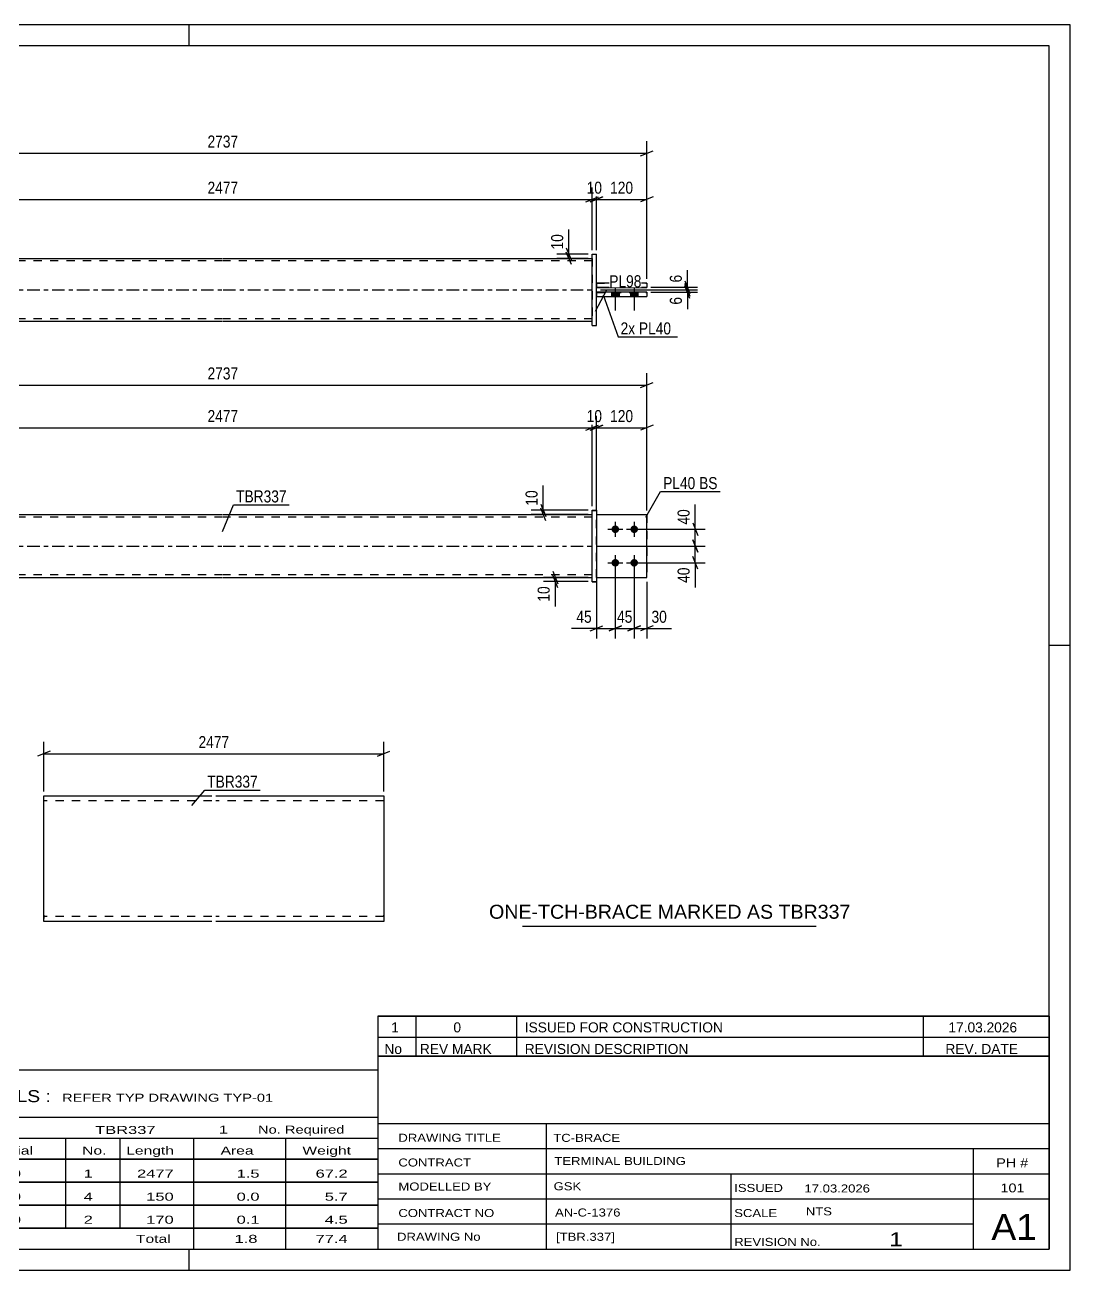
# Model space of a CAD drawing. Header units: millimetres. Extents: x 0 to 420, y 0 to 297.
# Drawn here: x 170.9 to 420, y 0 to 297 of the extents above; entities that cross this region are included whole.
import ezdxf

# ---------------------------------------------------------------- set-up
doc = ezdxf.new("R2010")
doc.units = ezdxf.units.MM
doc.linetypes.add('DXK_LINE_DOT2', pattern=[3.9198, 1.9599, -1.9599])
doc.linetypes.add('DXK_LINE_DOT3', pattern=[5.9187, 2.979, -0.9799, 0.9799, -0.9799])
doc.styles.add('Arial', font='ARIAL.TTF', dxfattribs={"height": 0.2})
doc.styles.add('Arial Narrow', font='ARIALN.TTF', dxfattribs={"height": 0.2})

# ---------------------------------------------------------------- blocks, each defined once
blk = doc.blocks.new('Unknown-581591056-1127')
at = {"color": 5, "linetype": 'Continuous'}
for p, q in [((420, 297), (0, 297)), ((210, 292), (210, 297)), ((420, 0), (420, 297)), ((415, 292), (5, 292)), ((415, 5), (415, 292)), ((420, 149), (415, 149)), ((5, 5), (415, 5)), ((210, 0), (210, 5)), ((0, 0), (420, 0))]:
    blk.add_line(p, q, dxfattribs=at)
blk = doc.blocks.new('Part-581591056-1367 - 1364')
at = {"color": 2, "linetype": 'Continuous'}
for p, q in [((306.09, 181.22), (307.09, 181.22)), ((306.09, 164.22), (306.09, 181.22)), ((307.09, 181.22), (307.09, 164.18)), ((306.09, 164.22), (306.09, 164.18)), ((306.09, 164.18), (306.09, 164.22)), ((306.09, 164.22), (307.09, 164.22)), ((306.09, 164.18), (307.09, 164.18))]:
    blk.add_line(p, q, dxfattribs=at)
at = {"color": 7, "linetype": 'DXK_LINE_DOT2'}
blk.add_line((306.09, 181.18), (307.09, 181.18), dxfattribs=at)
blk = doc.blocks.new('Bolt-581591056-1379 - 1364')
at = {"linetype": 'Continuous'}
for points in [[(311.59, 177.6), (311.78, 177.58), (311.96, 177.52), (312.12, 177.43), (312.26, 177.3), (312.37, 177.15), (312.45, 176.98), (312.49, 176.8), (312.49, 176.61), (312.45, 176.42), (312.37, 176.25), (312.26, 176.1), (312.12, 175.97), (311.96, 175.88), (311.78, 175.82), (311.59, 175.8), (311.4, 175.82), (311.22, 175.88), (311.06, 175.97), (310.92, 176.1), (310.81, 176.25), (310.73, 176.42), (310.7, 176.61), (310.7, 176.8), (310.73, 176.98), (310.81, 177.15), (310.92, 177.3), (311.06, 177.43), (311.22, 177.52), (311.4, 177.58)], [(316.09, 177.6), (316.28, 177.58), (316.46, 177.52), (316.62, 177.43), (316.76, 177.3), (316.87, 177.15), (316.95, 176.98), (316.99, 176.8), (316.99, 176.61), (316.95, 176.42), (316.87, 176.25), (316.76, 176.1), (316.62, 175.97), (316.46, 175.88), (316.28, 175.82), (316.09, 175.8), (315.9, 175.82), (315.72, 175.88), (315.56, 175.97), (315.42, 176.1), (315.31, 176.25), (315.23, 176.42), (315.2, 176.61), (315.2, 176.8), (315.23, 176.98), (315.31, 177.15), (315.42, 177.3), (315.56, 177.43), (315.72, 177.52), (315.9, 177.58)], [(311.59, 169.6), (311.78, 169.58), (311.96, 169.52), (312.12, 169.43), (312.26, 169.3), (312.37, 169.15), (312.45, 168.98), (312.49, 168.8), (312.49, 168.61), (312.45, 168.42), (312.37, 168.25), (312.26, 168.1), (312.12, 167.97), (311.96, 167.88), (311.78, 167.82), (311.59, 167.8), (311.4, 167.82), (311.22, 167.88), (311.06, 167.97), (310.92, 168.1), (310.81, 168.25), (310.73, 168.42), (310.7, 168.61), (310.7, 168.8), (310.73, 168.98), (310.81, 169.15), (310.92, 169.3), (311.06, 169.43), (311.22, 169.52), (311.4, 169.58)], [(316.09, 169.6), (316.28, 169.58), (316.46, 169.52), (316.62, 169.43), (316.76, 169.3), (316.87, 169.15), (316.95, 168.98), (316.99, 168.8), (316.99, 168.61), (316.95, 168.42), (316.87, 168.25), (316.76, 168.1), (316.62, 167.97), (316.46, 167.88), (316.28, 167.82), (316.09, 167.8), (315.9, 167.82), (315.72, 167.88), (315.56, 167.97), (315.42, 168.1), (315.31, 168.25), (315.23, 168.42), (315.2, 168.61), (315.2, 168.8), (315.23, 168.98), (315.31, 169.15), (315.42, 169.3), (315.56, 169.43), (315.72, 169.52), (315.9, 169.58)]]:
    blk.add_hatch(color=1, dxfattribs=at).paths.add_polyline_path(points)
at = {"color": 1, "linetype": 'Continuous'}
for p, q in [((311.59, 178.5), (311.59, 174.9)), ((316.09, 178.5), (316.09, 174.9)), ((309.79, 176.7), (313.39, 176.7)), ((314.29, 176.7), (317.89, 176.7)), ((311.59, 170.5), (311.59, 166.9)), ((316.09, 170.5), (316.09, 166.9)), ((309.79, 168.7), (313.39, 168.7)), ((314.29, 168.7), (317.89, 168.7))]:
    blk.add_line(p, q, dxfattribs=at)
blk = doc.blocks.new('Part-581591056-1440 - 1364')
at = {"linetype": 'Continuous'}
blk.add_hatch(color=2, dxfattribs=at).paths.add_polyline_path([(159.99, 180.2), (159.19, 181.6), (160.79, 181.6)])
at = {"color": 2, "linetype": 'Continuous'}
for p, q in [((159.99, 180.2), (159.19, 181.6)), ((159.19, 181.6), (160.79, 181.6)), ((160.79, 181.6), (159.99, 180.2)), ((129.99, 180.2), (217.99, 180.2)), ((218.09, 180.2), (306.09, 180.2)), ((129.99, 165.2), (217.99, 165.2)), ((218.09, 165.2), (306.09, 165.2))]:
    blk.add_line(p, q, dxfattribs=at)
at = {"color": 7, "linetype": 'DXK_LINE_DOT2'}
for p, q in [((129.99, 165.2), (129.99, 180.2)), ((217.99, 179.6), (129.99, 179.6)), ((306.09, 179.6), (218.09, 179.6)), ((306.09, 165.2), (306.09, 180.2)), ((217.99, 165.8), (129.99, 165.8)), ((306.09, 165.8), (218.09, 165.8))]:
    blk.add_line(p, q, dxfattribs=at)
at = {"color": 7, "linetype": 'DXK_LINE_DOT3'}
for p, q in [((129.99, 172.7), (217.99, 172.7)), ((218.09, 172.7), (306.09, 172.7))]:
    blk.add_line(p, q, dxfattribs=at)
at = {"color": 2, "linetype": 'Continuous'}
blk.add_circle((159.99, 181.1), 1, dxfattribs=at)
blk = doc.blocks.new('Part-581591056-1445 - 1364')
at = {"color": 2, "linetype": 'Continuous'}
for p, q in [((307.09, 180.2), (319.09, 180.2)), ((319.09, 165.2), (319.09, 180.2)), ((307.09, 165.2), (319.09, 165.2)), ((307.09, 165.2), (319.09, 165.2))]:
    blk.add_line(p, q, dxfattribs=at)
at = {"color": 7, "linetype": 'DXK_LINE_DOT2'}
for p, q in [((307.09, 180.2), (319.09, 180.2)), ((307.09, 165.2), (307.09, 180.2)), ((319.09, 180.2), (319.09, 180.2)), ((307.09, 165.2), (307.09, 165.2))]:
    blk.add_line(p, q, dxfattribs=at)
blk = doc.blocks.new('Part-581591056-1450 - 1364')
at = {"color": 7, "linetype": 'DXK_LINE_DOT2'}
for p, q in [((307.09, 180.2), (319.09, 180.2)), ((307.09, 165.2), (307.09, 180.2)), ((307.09, 180.2), (319.09, 180.2)), ((319.09, 180.2), (319.09, 180.2)), ((319.09, 180.2), (319.09, 165.2)), ((307.09, 165.2), (307.09, 165.2))]:
    blk.add_line(p, q, dxfattribs=at)
at = {"color": 2, "linetype": 'Continuous'}
for p in [(307.09, 165.2), (307.09, 165.2), (319.09, 165.2), (319.09, 165.2), (319.09, 165.2)]:
    blk.add_line(p, (319.09, 165.2), dxfattribs=at)
blk = doc.blocks.new('Part-581591056-1778 - 1767')
at = {"color": 2, "linetype": 'Continuous'}
for p, q in [((319.09, 233.23), (307.09, 233.23)), ((307.09, 232.23), (319.09, 232.23)), ((307.09, 232.2), (319.09, 232.2)), ((319.09, 233.23), (319.09, 232.2))]:
    blk.add_line(p, q, dxfattribs=at)
at = {"color": 7, "linetype": 'DXK_LINE_DOT2'}
for p, q in [((307.09, 233.23), (307.09, 232.2)), ((307.09, 233.2), (319.09, 233.2))]:
    blk.add_line(p, q, dxfattribs=at)
blk = doc.blocks.new('Part-581591056-1773 - 1767')
at = {"linetype": 'Continuous'}
blk.add_hatch(color=2, dxfattribs=at).paths.add_polyline_path([(159.99, 233.82), (159.19, 235.22), (160.79, 235.22)])
at = {"color": 2, "linetype": 'Continuous'}
for p, q in [((129.99, 241.32), (217.99, 241.32)), ((218.09, 241.32), (306.09, 241.32)), ((159.99, 233.82), (159.19, 235.22)), ((159.19, 235.22), (160.79, 235.22)), ((160.79, 235.22), (159.99, 233.82)), ((129.99, 226.32), (217.99, 226.32)), ((218.09, 226.32), (306.09, 226.32))]:
    blk.add_line(p, q, dxfattribs=at)
at = {"color": 7, "linetype": 'DXK_LINE_DOT2'}
for p, q in [((129.99, 226.32), (129.99, 241.32)), ((217.99, 240.72), (129.99, 240.72)), ((306.09, 240.72), (218.09, 240.72)), ((306.09, 241.32), (306.09, 226.32)), ((217.99, 226.92), (129.99, 226.92)), ((306.09, 226.92), (218.09, 226.92))]:
    blk.add_line(p, q, dxfattribs=at)
at = {"color": 7, "linetype": 'DXK_LINE_DOT3'}
for p, q in [((129.99, 233.82), (217.99, 233.82)), ((218.09, 233.82), (306.09, 233.82))]:
    blk.add_line(p, q, dxfattribs=at)
at = {"color": 2, "linetype": 'Continuous'}
blk.add_circle((159.99, 234.72), 1, dxfattribs=at)
blk = doc.blocks.new('Part-581591056-1783 - 1767')
at = {"color": 2, "linetype": 'Continuous'}
for p, q in [((319.09, 235.43), (307.09, 235.43)), ((319.09, 235.43), (319.09, 234.4)), ((307.09, 234.43), (319.09, 234.43)), ((307.09, 234.4), (319.09, 234.4))]:
    blk.add_line(p, q, dxfattribs=at)
at = {"color": 7, "linetype": 'DXK_LINE_DOT2'}
for p, q in [((307.09, 235.43), (307.09, 234.4)), ((307.09, 235.4), (319.09, 235.4))]:
    blk.add_line(p, q, dxfattribs=at)
blk = doc.blocks.new('Part-581591056-1788 - 1767')
at = {"color": 2, "linetype": 'Continuous'}
for p, q in [((306.09, 225.34), (306.09, 242.34)), ((306.09, 242.34), (307.09, 242.34)), ((307.09, 225.34), (307.09, 242.34)), ((306.09, 225.34), (307.09, 225.34)), ((306.09, 225.34), (306.09, 225.3)), ((306.09, 225.3), (306.09, 225.34)), ((306.09, 225.3), (307.09, 225.3)), ((307.09, 225.3), (307.09, 225.34)), ((307.09, 225.34), (307.09, 225.3))]:
    blk.add_line(p, q, dxfattribs=at)
at = {"color": 7, "linetype": 'DXK_LINE_DOT2'}
for q in [(306.09, 242.34), (307.09, 242.3)]:
    blk.add_line((306.09, 242.3), q, dxfattribs=at)
blk = doc.blocks.new('Bolt-581591056-1800 - 1767')
at = {"linetype": 'Continuous'}
for points in [[(312.49, 235.43), (310.69, 235.43), (310.69, 234.43), (312.49, 234.43)], [(312.49, 235.41), (310.69, 235.41), (310.69, 234.41), (312.49, 234.41)], [(316.99, 235.43), (315.19, 235.43), (315.19, 234.43), (316.99, 234.43)], [(316.99, 235.41), (315.19, 235.41), (315.19, 234.41), (316.99, 234.41)], [(312.49, 233.23), (310.69, 233.23), (310.69, 232.23), (312.49, 232.23)], [(312.49, 233.21), (310.69, 233.21), (310.69, 232.21), (312.49, 232.21)], [(316.99, 233.23), (315.19, 233.23), (315.19, 232.23), (316.99, 232.23)], [(316.99, 233.21), (315.19, 233.21), (315.19, 232.21), (316.99, 232.21)]]:
    blk.add_hatch(color=1, dxfattribs=at).paths.add_polyline_path(points)
at = {"color": 1, "linetype": 'Continuous'}
for p, q in [((310.69, 235.43), (310.69, 234.43)), ((310.69, 235.41), (310.69, 234.41)), ((311.59, 236.43), (311.59, 228.93)), ((311.59, 236.41), (311.59, 228.91)), ((312.49, 235.43), (312.49, 234.43)), ((312.49, 235.41), (312.49, 234.41)), ((315.19, 235.43), (315.19, 234.43)), ((315.19, 235.41), (315.19, 234.41)), ((316.09, 236.43), (316.09, 228.93)), ((316.09, 236.41), (316.09, 228.91)), ((316.99, 235.43), (316.99, 234.43)), ((316.99, 235.41), (316.99, 234.41)), ((310.69, 233.23), (310.69, 232.23)), ((310.69, 233.21), (310.69, 232.21)), ((312.49, 233.23), (312.49, 232.23)), ((312.49, 233.21), (312.49, 232.21)), ((315.19, 233.23), (315.19, 232.23)), ((315.19, 233.21), (315.19, 232.21)), ((316.99, 233.23), (316.99, 232.23)), ((316.99, 233.21), (316.99, 232.21))]:
    blk.add_line(p, q, dxfattribs=at)
blk = doc.blocks.new('Part-581591056-2256 - 2248')
at = {"color": 2, "linetype": 'Continuous'}
for p, q in [((175.38, 110.75), (175.38, 113.15)), ((175.38, 113.15), (215.38, 113.15)), ((216.38, 113.15), (256.38, 113.15)), ((256.38, 113.15), (256.38, 112.96)), ((256.38, 112.96), (256.38, 110.75)), ((175.38, 84.63), (175.38, 110.75)), ((256.38, 110.75), (256.38, 83.15)), ((175.38, 83.33), (175.38, 84.63)), ((175.38, 83.15), (175.38, 83.33)), ((215.38, 83.15), (175.38, 83.15)), ((256.38, 83.15), (216.38, 83.15))]:
    blk.add_line(p, q, dxfattribs=at)
at = {"color": 7, "linetype": 'DXK_LINE_DOT2'}
for p, q in [((215.38, 111.95), (175.38, 111.95)), ((256.38, 111.95), (216.38, 111.95)), ((256.38, 112.44), (256.38, 110.75)), ((175.38, 84.63), (175.38, 83.85)), ((175.38, 84.35), (175.38, 84.44)), ((215.38, 84.35), (175.38, 84.35)), ((256.38, 84.35), (216.38, 84.35)), ((256.38, 84.44), (256.38, 84.63)), ((256.38, 84.35), (256.38, 84.44)), ((256.38, 84.35), (256.38, 84.44)), ((175.38, 83.15), (175.38, 83.15))]:
    blk.add_line(p, q, dxfattribs=at)
blk = doc.blocks.new('StraightDimension-581591056-1665 - 1364')
at = {"color": 7, "linetype": 'Continuous'}
for p, q in [((311.59, 167.7), (311.59, 150.65)), ((316.09, 167.7), (316.09, 150.65)), ((310.09, 152.45), (313.09, 153.65)), ((311.59, 153.05), (316.09, 153.05)), ((317.59, 153.65), (314.59, 152.45))]:
    blk.add_line(p, q, dxfattribs=at)
at = {"color": 0}
blk.add_wipeout([(316.27, 153.8), (316.27, 158), (311.41, 158), (311.41, 153.8)], dxfattribs=at)
at = {"color": 3, "style": 'Arial Narrow'}
blk.add_text('45', height=2.863, dxfattribs=at).set_placement((312.01, 154.4))
blk = doc.blocks.new('StraightDimension-581591056-1703 - 1364')
at = {"color": 7, "linetype": 'Continuous'}
for p, q in [((317.09, 176.7), (333.05, 176.7)), ((330.05, 178.2), (331.25, 175.2)), ((330.65, 172.7), (330.65, 176.7)), ((307.09, 172.7), (333.05, 172.7)), ((331.25, 171.2), (330.05, 174.2))]:
    blk.add_line(p, q, dxfattribs=at)
at = {"color": 0}
blk.add_wipeout([(329.9, 182.08), (325.7, 182.08), (325.7, 177.22), (329.9, 177.22)], dxfattribs=at)
at = {"color": 7, "linetype": 'Continuous'}
blk.add_line((330.65, 176.7), (330.65, 182.6), dxfattribs=at)
blk.add_line((330.65, 176.7), (330.65, 182.6), dxfattribs=at)
at = {"color": 3, "style": 'Arial Narrow'}
blk.add_text('40', height=2.863, rotation=90.0002, dxfattribs=at).set_placement((329.3, 177.82))
blk = doc.blocks.new('StraightDimension-581591056-1649 - 1364')
at = {"color": 7, "linetype": 'Continuous'}
for p, q in [((311.59, 167.7), (311.59, 150.65)), ((307.09, 164.2), (307.09, 150.65)), ((305.59, 152.45), (308.59, 153.65)), ((307.09, 153.05), (311.59, 153.05)), ((313.09, 153.65), (310.09, 152.45))]:
    blk.add_line(p, q, dxfattribs=at)
at = {"color": 0}
blk.add_wipeout([(306.57, 153.8), (306.57, 158), (301.71, 158), (301.71, 153.8)], dxfattribs=at)
at = {"color": 7, "linetype": 'Continuous'}
blk.add_line((307.09, 153.05), (301.18, 153.05), dxfattribs=at)
blk.add_line((307.09, 153.05), (301.18, 153.05), dxfattribs=at)
at = {"color": 3, "style": 'Arial Narrow'}
blk.add_text('45', height=2.863, dxfattribs=at).set_placement((302.31, 154.4))
blk = doc.blocks.new('StraightDimension-581591056-1730 - 1364')
at = {"color": 7, "linetype": 'Continuous'}
for p, q in [((305.09, 181.22), (291.56, 181.22)), ((293.81, 182.72), (295.01, 179.72)), ((295.01, 178.7), (293.81, 181.7)), ((294.41, 180.2), (294.41, 181.22)), ((305.09, 180.2), (291.56, 180.2))]:
    blk.add_line(p, q, dxfattribs=at)
at = {"color": 0}
blk.add_wipeout([(293.66, 186.6), (289.46, 186.6), (289.46, 181.74), (293.66, 181.74)], dxfattribs=at)
at = {"color": 7, "linetype": 'Continuous'}
blk.add_line((294.41, 181.22), (294.41, 187.12), dxfattribs=at)
blk.add_line((294.41, 181.22), (294.41, 187.12), dxfattribs=at)
at = {"color": 3, "style": 'Arial Narrow'}
blk.add_text('10', height=2.863, rotation=90.0002, dxfattribs=at).set_placement((293.06, 182.34))
blk = doc.blocks.new('StraightDimension-581591056-1496 - 1364')
at = {"color": 7, "linetype": 'Continuous'}
for p, q in [((129.99, 182.22), (129.99, 203.77)), ((306.09, 182.22), (306.09, 203.77)), ((131.49, 201.52), (128.49, 200.32)), ((129.99, 200.92), (306.09, 200.92)), ((304.59, 200.32), (307.59, 201.52))]:
    blk.add_line(p, q, dxfattribs=at)
at = {"color": 0}
blk.add_wipeout([(222.3, 201.67), (222.3, 205.87), (213.78, 205.87), (213.78, 201.67)], dxfattribs=at)
at = {"color": 3, "style": 'Arial Narrow'}
blk.add_text('2477', height=2.863, dxfattribs=at).set_placement((214.38, 202.27))
blk = doc.blocks.new('StraightDimension-581591056-1505 - 1364')
at = {"color": 7, "linetype": 'Continuous'}
for p, q in [((306.09, 182.22), (306.09, 203.77)), ((307.09, 181.2), (307.09, 203.77)), ((304.59, 200.32), (307.59, 201.52)), ((308.59, 201.52), (305.59, 200.32)), ((306.09, 200.92), (307.09, 200.92))]:
    blk.add_line(p, q, dxfattribs=at)
at = {"color": 0}
blk.add_wipeout([(309.02, 201.67), (309.02, 205.87), (304.16, 205.87), (304.16, 201.67)], dxfattribs=at)
at = {"color": 3, "style": 'Arial Narrow'}
blk.add_text('10', height=2.863, dxfattribs=at).set_placement((304.76, 202.27))
blk = doc.blocks.new('StraightDimension-581591056-1523 - 1364')
at = {"color": 7, "linetype": 'Continuous'}
for p, q in [((307.09, 181.2), (307.09, 203.77)), ((319.09, 181.2), (319.09, 203.77)), ((305.59, 200.32), (308.59, 201.52)), ((307.09, 200.92), (319.09, 200.92)), ((320.59, 201.52), (317.59, 200.32))]:
    blk.add_line(p, q, dxfattribs=at)
at = {"color": 0}
blk.add_wipeout([(316.43, 201.67), (316.43, 205.87), (309.75, 205.87), (309.75, 201.67)], dxfattribs=at)
at = {"color": 3, "style": 'Arial Narrow'}
blk.add_text('120', height=2.863, dxfattribs=at).set_placement((310.35, 202.27))
blk = doc.blocks.new('StraightDimension-581591056-1546 - 1364')
at = {"color": 7, "linetype": 'Continuous'}
for p, q in [((116.99, 181.2), (116.99, 213.94)), ((319.09, 181.2), (319.09, 213.94)), ((118.49, 211.69), (115.49, 210.49)), ((116.99, 211.09), (319.09, 211.09)), ((317.59, 210.49), (320.59, 211.69))]:
    blk.add_line(p, q, dxfattribs=at)
at = {"color": 0}
blk.add_wipeout([(222.3, 211.84), (222.3, 216.04), (213.78, 216.04), (213.78, 211.84)], dxfattribs=at)
at = {"color": 3, "style": 'Arial Narrow'}
blk.add_text('2737', height=2.863, dxfattribs=at).set_placement((214.38, 212.44))
blk = doc.blocks.new('StraightDimension-581591056-1640 - 1364')
at = {"color": 7, "linetype": 'Continuous'}
for p, q in [((296.69, 166.7), (297.89, 163.7)), ((305.09, 165.2), (294.44, 165.2)), ((305.09, 164.22), (294.44, 164.22)), ((297.89, 162.72), (296.69, 165.72)), ((297.29, 164.22), (297.29, 165.2))]:
    blk.add_line(p, q, dxfattribs=at)
at = {"color": 0}
blk.add_wipeout([(296.54, 163.69), (292.34, 163.69), (292.34, 158.84), (296.54, 158.84)], dxfattribs=at)
at = {"color": 7, "linetype": 'Continuous'}
blk.add_line((297.29, 164.22), (297.29, 158.31), dxfattribs=at)
blk.add_line((297.29, 164.22), (297.29, 158.31), dxfattribs=at)
at = {"color": 3, "style": 'Arial Narrow'}
blk.add_text('10', height=2.863, rotation=90.0002, dxfattribs=at).set_placement((295.94, 159.44))
blk = doc.blocks.new('StraightDimension-581591056-1675 - 1364')
at = {"color": 7, "linetype": 'Continuous'}
for p, q in [((316.09, 167.7), (316.09, 150.65)), ((319.09, 164.2), (319.09, 150.65)), ((314.59, 152.45), (317.59, 153.65)), ((316.09, 153.05), (319.09, 153.05)), ((320.59, 153.65), (317.59, 152.45))]:
    blk.add_line(p, q, dxfattribs=at)
at = {"color": 0}
blk.add_wipeout([(324.47, 153.8), (324.47, 158), (319.62, 158), (319.62, 153.8)], dxfattribs=at)
at = {"color": 7, "linetype": 'Continuous'}
blk.add_line((319.09, 153.05), (325, 153.05), dxfattribs=at)
blk.add_line((319.09, 153.05), (325, 153.05), dxfattribs=at)
at = {"color": 3, "style": 'Arial Narrow'}
blk.add_text('30', height=2.863, dxfattribs=at).set_placement((320.22, 154.4))
blk = doc.blocks.new('StraightDimension-581591056-1716 - 1364')
at = {"color": 7, "linetype": 'Continuous'}
for p, q in [((307.09, 172.7), (333.05, 172.7)), ((330.05, 174.2), (331.25, 171.2)), ((330.65, 168.7), (330.65, 172.7)), ((331.25, 167.2), (330.05, 170.2)), ((317.09, 168.7), (333.05, 168.7))]:
    blk.add_line(p, q, dxfattribs=at)
at = {"color": 0}
blk.add_wipeout([(329.9, 168.17), (325.7, 168.17), (325.7, 163.32), (329.9, 163.32)], dxfattribs=at)
at = {"color": 7, "linetype": 'Continuous'}
blk.add_line((330.65, 168.7), (330.65, 162.79), dxfattribs=at)
blk.add_line((330.65, 168.7), (330.65, 162.79), dxfattribs=at)
at = {"color": 3, "style": 'Arial Narrow'}
blk.add_text('40', height=2.863, rotation=90.0002, dxfattribs=at).set_placement((329.3, 163.92))
blk = doc.blocks.new('StraightDimension-581591056-1890 - 1767')
at = {"color": 7, "linetype": 'Continuous'}
for p, q in [((305.59, 254.79), (308.59, 255.99)), ((307.09, 243.3), (307.09, 258.24)), ((320.59, 255.99), (317.59, 254.79)), ((319.09, 236.43), (319.09, 258.24)), ((307.09, 255.39), (319.09, 255.39))]:
    blk.add_line(p, q, dxfattribs=at)
at = {"color": 0}
blk.add_wipeout([(316.43, 256.14), (316.43, 260.34), (309.75, 260.34), (309.75, 256.14)], dxfattribs=at)
at = {"color": 3, "style": 'Arial Narrow'}
blk.add_text('120', height=2.863, dxfattribs=at).set_placement((310.35, 256.74))
blk = doc.blocks.new('StraightDimension-581591056-1900 - 1767')
at = {"color": 7, "linetype": 'Continuous'}
for p, q in [((304.59, 254.79), (307.59, 255.99)), ((308.59, 255.99), (305.59, 254.79)), ((306.09, 243.3), (306.09, 258.24)), ((307.09, 243.3), (307.09, 258.24)), ((306.09, 255.39), (307.09, 255.39))]:
    blk.add_line(p, q, dxfattribs=at)
at = {"color": 0}
blk.add_wipeout([(309.02, 256.14), (309.02, 260.34), (304.16, 260.34), (304.16, 256.14)], dxfattribs=at)
at = {"color": 3, "style": 'Arial Narrow'}
blk.add_text('10', height=2.863, dxfattribs=at).set_placement((304.76, 256.74))
blk = doc.blocks.new('StraightDimension-581591056-1805 - 1767')
at = {"color": 7, "linetype": 'Continuous'}
for p, q in [((299.91, 243.8), (301.11, 240.8)), ((305.09, 242.3), (297.66, 242.3)), ((305.09, 241.32), (297.66, 241.32)), ((301.11, 239.82), (299.91, 242.82)), ((300.51, 241.32), (300.51, 242.3))]:
    blk.add_line(p, q, dxfattribs=at)
at = {"color": 0}
blk.add_wipeout([(299.76, 247.68), (295.56, 247.68), (295.56, 242.83), (299.76, 242.83)], dxfattribs=at)
at = {"color": 7, "linetype": 'Continuous'}
blk.add_line((300.51, 242.3), (300.51, 248.21), dxfattribs=at)
blk.add_line((300.51, 242.3), (300.51, 248.21), dxfattribs=at)
at = {"color": 3, "style": 'Arial Narrow'}
blk.add_text('10', height=2.863, rotation=90.0002, dxfattribs=at).set_placement((299.16, 243.43))
blk = doc.blocks.new('StraightDimension-581591056-1816 - 1767')
at = {"color": 7, "linetype": 'Continuous'}
for p, q in [((328.19, 235.93), (329.39, 232.93)), ((329.39, 232.32), (328.19, 235.32)), ((308.09, 233.82), (331.19, 233.82)), ((320.09, 234.43), (331.19, 234.43)), ((328.79, 233.82), (328.79, 234.43))]:
    blk.add_line(p, q, dxfattribs=at)
at = {"color": 0}
blk.add_wipeout([(328.04, 237.99), (323.84, 237.99), (323.84, 234.96), (328.04, 234.96)], dxfattribs=at)
at = {"color": 7, "linetype": 'Continuous'}
blk.add_line((328.79, 234.43), (328.79, 238.51), dxfattribs=at)
blk.add_line((328.79, 234.43), (328.79, 238.51), dxfattribs=at)
at = {"color": 3, "style": 'Arial Narrow'}
blk.add_text('6', height=2.86, rotation=90.0002, dxfattribs=at).set_placement((327.44, 235.56))
blk = doc.blocks.new('StraightDimension-581591056-1825 - 1767')
at = {"color": 7, "linetype": 'Continuous'}
for p, q in [((328.19, 235.32), (329.39, 232.32)), ((329.39, 231.73), (328.19, 234.73)), ((308.09, 233.82), (331.19, 233.82)), ((320.09, 233.23), (331.19, 233.23)), ((328.79, 233.23), (328.79, 233.82))]:
    blk.add_line(p, q, dxfattribs=at)
at = {"color": 0}
blk.add_wipeout([(328.04, 232.71), (323.84, 232.71), (323.84, 229.68), (328.04, 229.68)], dxfattribs=at)
at = {"color": 7, "linetype": 'Continuous'}
blk.add_line((328.79, 233.23), (328.79, 229.16), dxfattribs=at)
blk.add_line((328.79, 233.23), (328.79, 229.16), dxfattribs=at)
at = {"color": 3, "style": 'Arial Narrow'}
blk.add_text('6', height=2.86, rotation=90.0002, dxfattribs=at).set_placement((327.44, 230.28))
blk = doc.blocks.new('StraightDimension-581591056-1910 - 1767')
at = {"color": 7, "linetype": 'Continuous'}
for p, q in [((131.49, 255.99), (128.49, 254.79)), ((129.99, 243.34), (129.99, 258.24)), ((304.59, 254.79), (307.59, 255.99)), ((306.09, 243.3), (306.09, 258.24)), ((129.99, 255.39), (306.09, 255.39))]:
    blk.add_line(p, q, dxfattribs=at)
at = {"color": 0}
blk.add_wipeout([(222.3, 256.14), (222.3, 260.34), (213.78, 260.34), (213.78, 256.14)], dxfattribs=at)
at = {"color": 3, "style": 'Arial Narrow'}
blk.add_text('2477', height=2.863, dxfattribs=at).set_placement((214.38, 256.74))
blk = doc.blocks.new('StraightDimension-581591056-1941 - 1767')
at = {"color": 7, "linetype": 'Continuous'}
for p, q in [((116.99, 236.4), (116.99, 269.25)), ((319.09, 236.43), (319.09, 269.25)), ((118.49, 267), (115.49, 265.8)), ((116.99, 266.4), (319.09, 266.4)), ((317.59, 265.8), (320.59, 267))]:
    blk.add_line(p, q, dxfattribs=at)
at = {"color": 0}
blk.add_wipeout([(222.3, 267.15), (222.3, 271.35), (213.78, 271.35), (213.78, 267.15)], dxfattribs=at)
at = {"color": 3, "style": 'Arial Narrow'}
blk.add_text('2737', height=2.863, dxfattribs=at).set_placement((214.38, 267.75))
blk = doc.blocks.new('StraightDimension-581591056-2261 - 2248')
at = {"color": 7, "linetype": 'Continuous'}
for p, q in [((175.38, 114.15), (175.38, 126)), ((256.38, 114.15), (256.38, 126)), ((176.88, 123.75), (173.88, 122.55)), ((175.38, 123.15), (256.38, 123.15)), ((254.88, 122.55), (257.88, 123.75))]:
    blk.add_line(p, q, dxfattribs=at)
at = {"color": 0}
blk.add_wipeout([(220.14, 123.9), (220.14, 128.1), (211.63, 128.1), (211.63, 123.9)], dxfattribs=at)
at = {"color": 3, "style": 'Arial Narrow'}
blk.add_text('2477', height=2.863, dxfattribs=at).set_placement((212.23, 124.5))
blk = doc.blocks.new('Unknown-581591056-3242')
at = {"color": 7, "linetype": 'Continuous'}
for p, q in [((255, 51.05), (255, 5)), ((255, 51.05), (415, 51.05)), ((415, 51), (415, 5)), ((255, 35), (415, 35)), ((295.14, 35), (295.14, 5)), ((255, 29), (415, 29)), ((397, 5.05), (397, 29.05)), ((255, 23), (415, 23)), ((339.14, 23), (339.14, 5)), ((255, 17), (415, 17)), ((255, 11), (397, 11)), ((255, 5), (415, 5))]:
    blk.add_line(p, q, dxfattribs=at)
at = {"color": 7, "style": 'Arial Narrow'}
for s, height, width, p in [('DRAWING TITLE', 1.9089, 1.425378, (259.88, 30.61)), ('TC-BRACE', 1.909, 1.425378, (296.81, 30.59)), ('TERMINAL BUILDING', 1.9089, 1.425378, (297.06, 25.07)), ('CONTRACT', 1.909, 1.425378, (259.88, 24.71)), ('MODELLED BY', 1.9089, 1.425378, (259.88, 18.98)), ('GSK', 1.909, 1.425378, (296.88, 19.04)), ('ISSUED', 1.909, 1.425378, (339.94, 18.64)), ('17.03.2026', 1.909, 1.425378, (356.69, 18.52)), ('CONTRACT NO', 1.9089, 1.425378, (259.88, 12.66)), ('AN-C-1376', 1.909, 1.425378, (297.23, 12.78)), ('SCALE', 1.909, 1.425378, (339.94, 12.65)), ('A1', 6.204, 1.25, (401.24, 7.2)), ('DRAWING No', 1.909, 1.425378, (259.56, 7)), ('[TBR.337]', 1.909, 1.425378, (297.46, 6.99)), ('1', 3.34, 1.5, (376.91, 5.68)), ('REVISION No.', 1.9089, 1.425378, (339.94, 5.77))]:
    blk.add_text(s, height=height, dxfattribs=dict(at, width=width)).set_placement(p)
at = {"color": 7, "linetype": 'Continuous', "style": 'Arial Narrow'}
for s, height, width, p in [('PH #', 2.1, 1.42538, (402.4, 24.55)), ('101', 2.1, 1.42538, (403.41, 18.55)), ('NTS', 1.909, 1.425378, (357, 13.05))]:
    blk.add_text(s, height=height, dxfattribs=dict(at, width=width)).set_placement(p)
blk = doc.blocks.new('Unknown-581591056-3243')
at = {"color": 7, "linetype": 'Continuous'}
for p, q in [((255, 60.55), (415, 60.55)), ((415, 60.55), (255, 60.55)), ((255, 60.55), (255, 55.55)), ((264, 60.55), (264, 55.55)), ((288, 60.55), (288, 55.55)), ((385, 60.55), (385, 55.55)), ((415, 60.55), (415, 55.55)), ((255, 55.55), (415, 55.55)), ((255, 55.55), (255, 51.05)), ((255, 55.55), (415, 55.55)), ((264, 55.55), (264, 51.05)), ((288, 55.55), (288, 51.05)), ((385, 55.55), (385, 51.05)), ((415, 55.55), (415, 51.05)), ((415, 51.05), (255, 51.05))]:
    blk.add_line(p, q, dxfattribs=at)
at = {"color": 7, "linetype": 'Continuous', "style": 'Arial Narrow'}
for s, height, width, p in [('1', 2.39, 1.196471, (258.16, 56.7)), ('0', 2.39, 1.196471, (273, 56.7)), ('ISSUED FOR CONSTRUCTION', 2.3861, 1.196471, (290, 56.7)), ('17.03.2026', 2.386, 1.196471, (391, 56.7)), ('No', 2.386, 1.2, (256.54, 51.55)), ('REV MARK', 2.386, 1.2, (265, 51.55)), ('REVISION DESCRIPTION', 2.3861, 1.2, (290, 51.55)), ('REV. DATE', 2.386, 1.2, (390.28, 51.55))]:
    blk.add_text(s, height=height, dxfattribs=dict(at, width=width)).set_placement(p)
blk = doc.blocks.new('Unknown-581591056-3244')
at = {"color": 7, "linetype": 'Continuous'}
for p, q in [((95, 47.75), (255, 47.75)), ((95, 36.5), (95, 47.75)), ((255, 47.75), (255, 36.5)), ((95, 36.5), (255, 36.5)), ((95, 36.5), (95, 31.5)), ((255, 36.5), (255, 31.5)), ((95, 31.5), (255, 31.5)), ((95, 31.5), (95, 26.5)), ((119, 31.5), (119, 26.5)), ((154.5, 31.5), (154.5, 26.5)), ((180.5, 31.5), (180.5, 26.5)), ((193.5, 31.5), (193.5, 26.5)), ((211, 31.5), (211, 26.5)), ((233, 31.5), (233, 26.5)), ((255, 31.5), (255, 26.5)), ((95, 26.5), (255, 26.5)), ((95, 26.45), (95, 21.05)), ((95, 26.45), (255, 26.45)), ((119, 26.5), (119, 21)), ((154.5, 26.5), (154.5, 21)), ((180.5, 26.5), (180.5, 21)), ((193.5, 26.5), (193.5, 21)), ((211, 26.5), (211, 21)), ((233, 26.5), (233, 21)), ((255, 26.45), (255, 21.05)), ((95, 21.05), (255, 21.05)), ((95, 20.95), (95, 15.55)), ((95, 20.95), (255, 20.95)), ((119, 21), (119, 15.5)), ((154.5, 21), (154.5, 15.5)), ((180.5, 21), (180.5, 15.5)), ((193.5, 21), (193.5, 15.5)), ((211, 21), (211, 15.5)), ((233, 21), (233, 15.5)), ((255, 20.95), (255, 15.55)), ((95, 15.55), (255, 15.55)), ((95, 15.45), (95, 10.05)), ((95, 15.45), (255, 15.45)), ((119, 15.5), (119, 10)), ((154.5, 15.5), (154.5, 10)), ((180.5, 15.5), (180.5, 10)), ((193.5, 15.5), (193.5, 10)), ((211, 15.5), (211, 10)), ((233, 15.5), (233, 10)), ((255, 15.45), (255, 10.05)), ((95, 10.05), (255, 10.05)), ((95, 10), (255, 10)), ((95, 10), (95, 5)), ((211, 10), (211, 5)), ((233, 10), (233, 5)), ((255, 10), (255, 5)), ((95, 5), (255, 5))]:
    blk.add_line(p, q, dxfattribs=at)
at = {"color": 7, "style": 'Arial Narrow'}
for s, height, width, p in [('GENERAL NOTES & WELD DETAILS :', 2.8633, 1.4, (96.15, 40.06)), ('REFER TYP DRAWING TYP-01', 1.9089, 1.6, (179.7, 40.16)), ("MATERIAL LIST FOR ASSEMBLY MK'D", 1.9089, 1.6, (96.15, 32.56)), ('TBR337', 1.909, 1.794707, (187.59, 32.47)), ('1', 1.91, 1.794707, (217.08, 32.56)), ('No. Required', 1.9089, 1.6, (226.41, 32.56)), ('Mark', 1.909, 1.7, (96.34, 27.5)), ('Profile', 1.909, 1.7, (129.41, 27.5)), ('Material', 1.909, 1.7, (159.54, 27.56)), ('No.', 1.909, 1.7, (184.5, 27.56)), ('Length', 1.909, 1.7, (195, 27.56)), ('Area', 1.909, 1.7, (217.5, 27.56)), ('Weight', 1.909, 1.7, (237, 27.56))]:
    blk.add_text(s, height=height, dxfattribs=dict(at, width=width)).set_placement(p)
at = {"color": 7, "linetype": 'Continuous', "style": 'Arial Narrow'}
for s, height, width, p in [('TBR337', 1.909, 1.794707, (96.5, 22.06)), ('SHS150*6', 1.909, 1.794707, (121, 22.06)), ('E350', 1.909, 1.794707, (160.74, 22.06)), ('1', 1.91, 1.794707, (184.86, 22.06)), ('2477', 1.909, 1.794707, (197.58, 22.06)), ('1.5', 1.909, 1.794707, (221.32, 22.06)), ('67.2', 1.909, 1.794707, (240.14, 22.06)), ('PL40', 1.909, 1.794707, (96.5, 16.56)), ('PL10*120', 1.909, 1.794707, (121, 16.56)), ('E350', 1.909, 1.794707, (160.74, 16.56)), ('4', 1.91, 1.794707, (184.86, 16.56)), ('150', 1.909, 1.794707, (199.77, 16.56)), ('0.0', 1.909, 1.794707, (221.32, 16.56)), ('5.7', 1.909, 1.794707, (242.33, 16.56)), ('PL98', 1.909, 1.794707, (96.5, 11.06)), ('PL10*170', 1.909, 1.794707, (121, 11.06)), ('E350', 1.909, 1.794707, (160.74, 11.06)), ('2', 1.91, 1.794707, (184.86, 11.06)), ('170', 1.909, 1.794707, (199.77, 11.06)), ('0.1', 1.909, 1.794707, (221.32, 11.06)), ('4.5', 1.909, 1.794707, (242.33, 11.06)), ('Total', 1.909, 1.7, (197.33, 6.5)), ('1.8', 1.909, 1.794707, (220.83, 6.5)), ('77.4', 1.909, 1.794707, (240.14, 6.5))]:
    blk.add_text(s, height=height, dxfattribs=dict(at, width=width)).set_placement(p)
blk = doc.blocks.new('Unknown-581591056-3245')
at = {"color": 7, "linetype": 'Continuous'}
blk.add_line((289.5, 82.05), (359.5, 82.05), dxfattribs=at)
at = {"color": 7, "style": 'Arial'}
blk.add_text('ONE-TCH-BRACE MARKED AS TBR337', height=3.3428, dxfattribs=at).set_placement((281.49, 83.8))
blk = doc.blocks.new('Mark-581591056-1436 - 1364')
at = {"color": 0}
blk.add_wipeout([(233.25, 183.11), (233.25, 186.11), (221.19, 186.11), (221.19, 183.11)], dxfattribs=at)
blk.add_wipeout([(233.25, 183.11), (233.25, 186.11), (221.19, 186.11), (221.19, 183.11)], dxfattribs=at)
at = {"color": 30, "linetype": 'Continuous'}
for p, q in [((217.99, 176.17), (220.59, 182.51)), ((220.59, 182.51), (233.85, 182.51))]:
    blk.add_line(p, q, dxfattribs=at)
at = {"color": 3, "style": 'Arial Narrow'}
blk.add_text('TBR337', height=2.863, dxfattribs=at).set_placement((221.19, 183.11))
blk = doc.blocks.new('MarkSet-581591056-1752 - 1364')
at = {"color": 0}
blk.add_wipeout([(330.67, 186.28), (330.67, 189.28), (322.99, 189.28), (322.99, 186.28)], dxfattribs=at)
blk.add_wipeout([(330.67, 186.28), (330.67, 189.28), (322.99, 189.28), (322.99, 186.28)], dxfattribs=at)
at = {"color": 30, "linetype": 'Continuous'}
blk.add_line((318.89, 179.62), (322.39, 185.68), dxfattribs=at)
at = {"color": 0}
blk.add_wipeout([(335.95, 186.28), (335.95, 189.28), (331.57, 189.28), (331.57, 186.28)], dxfattribs=at)
blk.add_wipeout([(335.95, 186.28), (335.95, 189.28), (331.57, 189.28), (331.57, 186.28)], dxfattribs=at)
at = {"color": 30, "linetype": 'Continuous'}
blk.add_line((322.39, 185.68), (336.55, 185.68), dxfattribs=at)
at = {"color": 3, "style": 'Arial Narrow'}
for s, p in [('PL40', (322.99, 186.28)), ('BS', (331.57, 186.28))]:
    blk.add_text(s, height=2.863, dxfattribs=at).set_placement(p)
blk = doc.blocks.new('Mark-581591056-1784 - 1767')
at = {"color": 0}
blk.add_wipeout([(317.83, 234.42), (317.83, 237.42), (310.15, 237.42), (310.15, 234.42)], dxfattribs=at)
blk.add_wipeout([(317.83, 234.42), (317.83, 237.42), (310.15, 237.42), (310.15, 234.42)], dxfattribs=at)
at = {"color": 30, "linetype": 'Continuous'}
for p, q in [((306.86, 228.74), (309.55, 233.82)), ((309.55, 233.82), (318.43, 233.82))]:
    blk.add_line(p, q, dxfattribs=at)
at = {"color": 3, "style": 'Arial Narrow'}
blk.add_text('PL98', height=2.863, dxfattribs=at).set_placement((310.15, 234.42))
blk = doc.blocks.new('MarkSet-581591056-1973 - 1767')
at = {"color": 0}
blk.add_wipeout([(316.31, 223.18), (316.31, 226.18), (312.84, 226.18), (312.84, 223.18)], dxfattribs=at)
blk.add_wipeout([(316.31, 223.18), (316.31, 226.18), (312.84, 226.18), (312.84, 223.18)], dxfattribs=at)
at = {"color": 30, "linetype": 'Continuous'}
blk.add_line((308.71, 232.6), (312.24, 222.58), dxfattribs=at)
at = {"color": 0}
blk.add_wipeout([(324.89, 223.18), (324.89, 226.18), (317.21, 226.18), (317.21, 223.18)], dxfattribs=at)
blk.add_wipeout([(324.89, 223.18), (324.89, 226.18), (317.21, 226.18), (317.21, 223.18)], dxfattribs=at)
at = {"color": 30, "linetype": 'Continuous'}
blk.add_line((312.24, 222.58), (326.39, 222.58), dxfattribs=at)
at = {"color": 3, "style": 'Arial Narrow'}
for s, p in [('2x', (312.84, 223.18)), ('PL40', (317.21, 223.18))]:
    blk.add_text(s, height=2.863, dxfattribs=at).set_placement(p)
blk = doc.blocks.new('Mark-581591056-2252 - 2248')
at = {"color": 0}
blk.add_wipeout([(226.36, 115.08), (226.36, 118.08), (214.31, 118.08), (214.31, 115.08)], dxfattribs=at)
blk.add_wipeout([(226.36, 115.08), (226.36, 118.08), (214.31, 118.08), (214.31, 115.08)], dxfattribs=at)
at = {"color": 30, "linetype": 'Continuous'}
for p, q in [((210.63, 110.78), (213.71, 114.48)), ((213.71, 114.48), (226.96, 114.48))]:
    blk.add_line(p, q, dxfattribs=at)
at = {"color": 3, "style": 'Arial Narrow'}
blk.add_text('TBR337', height=2.863, dxfattribs=at).set_placement((214.31, 115.08))

msp = doc.modelspace()

# ---------------------------------------------------------------- block references
for name in ['Unknown-581591056-1127', 'Part-581591056-1773 - 1767', 'Part-581591056-1788 - 1767', 'Part-581591056-1783 - 1767', 'Bolt-581591056-1800 - 1767', 'Part-581591056-1778 - 1767', 'Part-581591056-1440 - 1364', 'Part-581591056-1367 - 1364', 'Part-581591056-1445 - 1364', 'Part-581591056-1450 - 1364', 'Bolt-581591056-1379 - 1364', 'Part-581591056-2256 - 2248', 'Unknown-581591056-3245', 'Unknown-581591056-3243', 'Unknown-581591056-3242', 'Unknown-581591056-3244']:
    msp.add_blockref(name, (0, 0))

# ---------------------------------------------------------------- next in the draw order: block references
for name in ['StraightDimension-581591056-1890 - 1767', 'StraightDimension-581591056-1730 - 1364', 'StraightDimension-581591056-1703 - 1364', 'StraightDimension-581591056-1665 - 1364', 'StraightDimension-581591056-2261 - 2248']:
    msp.add_blockref(name, (0, 0))

# ---------------------------------------------------------------- next in the draw order: block references
for name in ['StraightDimension-581591056-1900 - 1767', 'StraightDimension-581591056-1816 - 1767', 'StraightDimension-581591056-1496 - 1364', 'StraightDimension-581591056-1649 - 1364', 'StraightDimension-581591056-1675 - 1364', 'Mark-581591056-2252 - 2248']:
    msp.add_blockref(name, (0, 0))

# ---------------------------------------------------------------- next in the draw order: block references
for name in ['StraightDimension-581591056-1805 - 1767', 'StraightDimension-581591056-1825 - 1767', 'StraightDimension-581591056-1505 - 1364', 'StraightDimension-581591056-1716 - 1364', 'StraightDimension-581591056-1640 - 1364']:
    msp.add_blockref(name, (0, 0))

# ---------------------------------------------------------------- next in the draw order: block references
for name in ['StraightDimension-581591056-1910 - 1767', 'StraightDimension-581591056-1523 - 1364']:
    msp.add_blockref(name, (0, 0))

# ---------------------------------------------------------------- next in the draw order: block references
for name in ['StraightDimension-581591056-1941 - 1767', 'StraightDimension-581591056-1546 - 1364']:
    msp.add_blockref(name, (0, 0))

# ---------------------------------------------------------------- next in the draw order: block references
for name in ['Mark-581591056-1784 - 1767', 'MarkSet-581591056-1752 - 1364', 'Mark-581591056-1436 - 1364']:
    msp.add_blockref(name, (0, 0))

# ---------------------------------------------------------------- next in the draw order: block references
msp.add_blockref('MarkSet-581591056-1973 - 1767', (0, 0))

doc.saveas('drawing.dxf')
